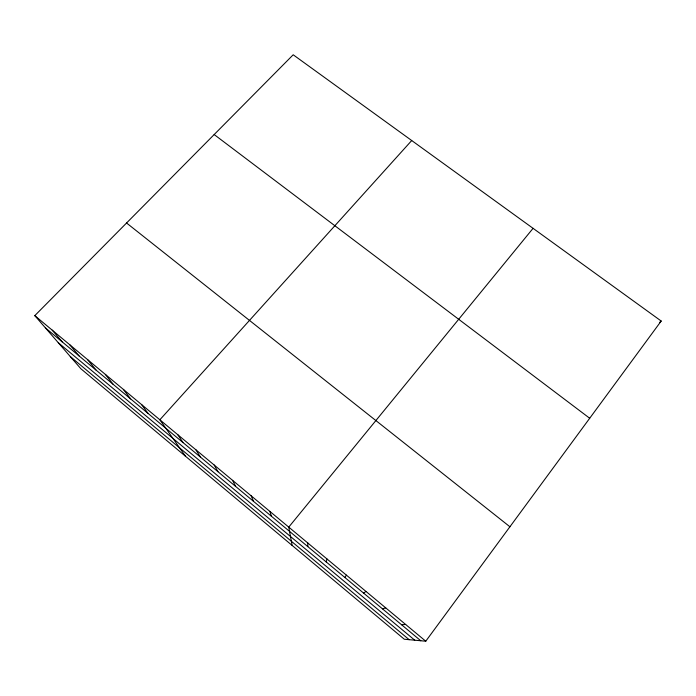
<?xml version="1.0" encoding="UTF-8"?>
<svg xmlns="http://www.w3.org/2000/svg" width="696" height="696" viewBox="0 0 696 696"><rect width="100%" height="100%" fill="white"/><g stroke="black" fill="none" stroke-linecap="round" stroke-linejoin="round"><path stroke-width="1.04" d="M326.241 561.959L327.033 559.001M344.825 577.445L346.434 575.157M425.761 641.216L661.2 321.03L293.19 54.784L34.8 315.645L80.893 368.767L404.298 639.232L425.761 641.216L34.8 315.645M533.075 228.331L288.753 527.116L292.137 545.429M411.71 140.531L159.854 419.784L185.467 456.219M659.634 322.405L661.2 321.03M363.573 593.07L366 591.452M382.478 608.835L385.741 607.886M401.54 624.721L405.664 624.477M214.177 134.554L589.703 418.261M126.568 223.007L509.916 526.768M45.388 327.851L420.767 640.755M58.273 342.702L414.746 640.198M70.287 356.543L409.178 639.685M52.209 330.139L62.162 341.832M69.765 344.764L79.074 355.926M87.478 359.51L96.126 370.142M105.34 374.378L113.317 384.47M123.349 389.386L130.657 398.921M141.523 404.515L148.135 413.494M177.802 434.722L183.013 442.569M195.898 449.799L200.404 457.063M214.15 464.998L217.935 471.679M232.56 480.327L235.613 486.417M251.125 495.787L253.44 501.268M269.857 511.386L271.414 516.249M307.806 542.993L307.815 546.595"/></g></svg>
